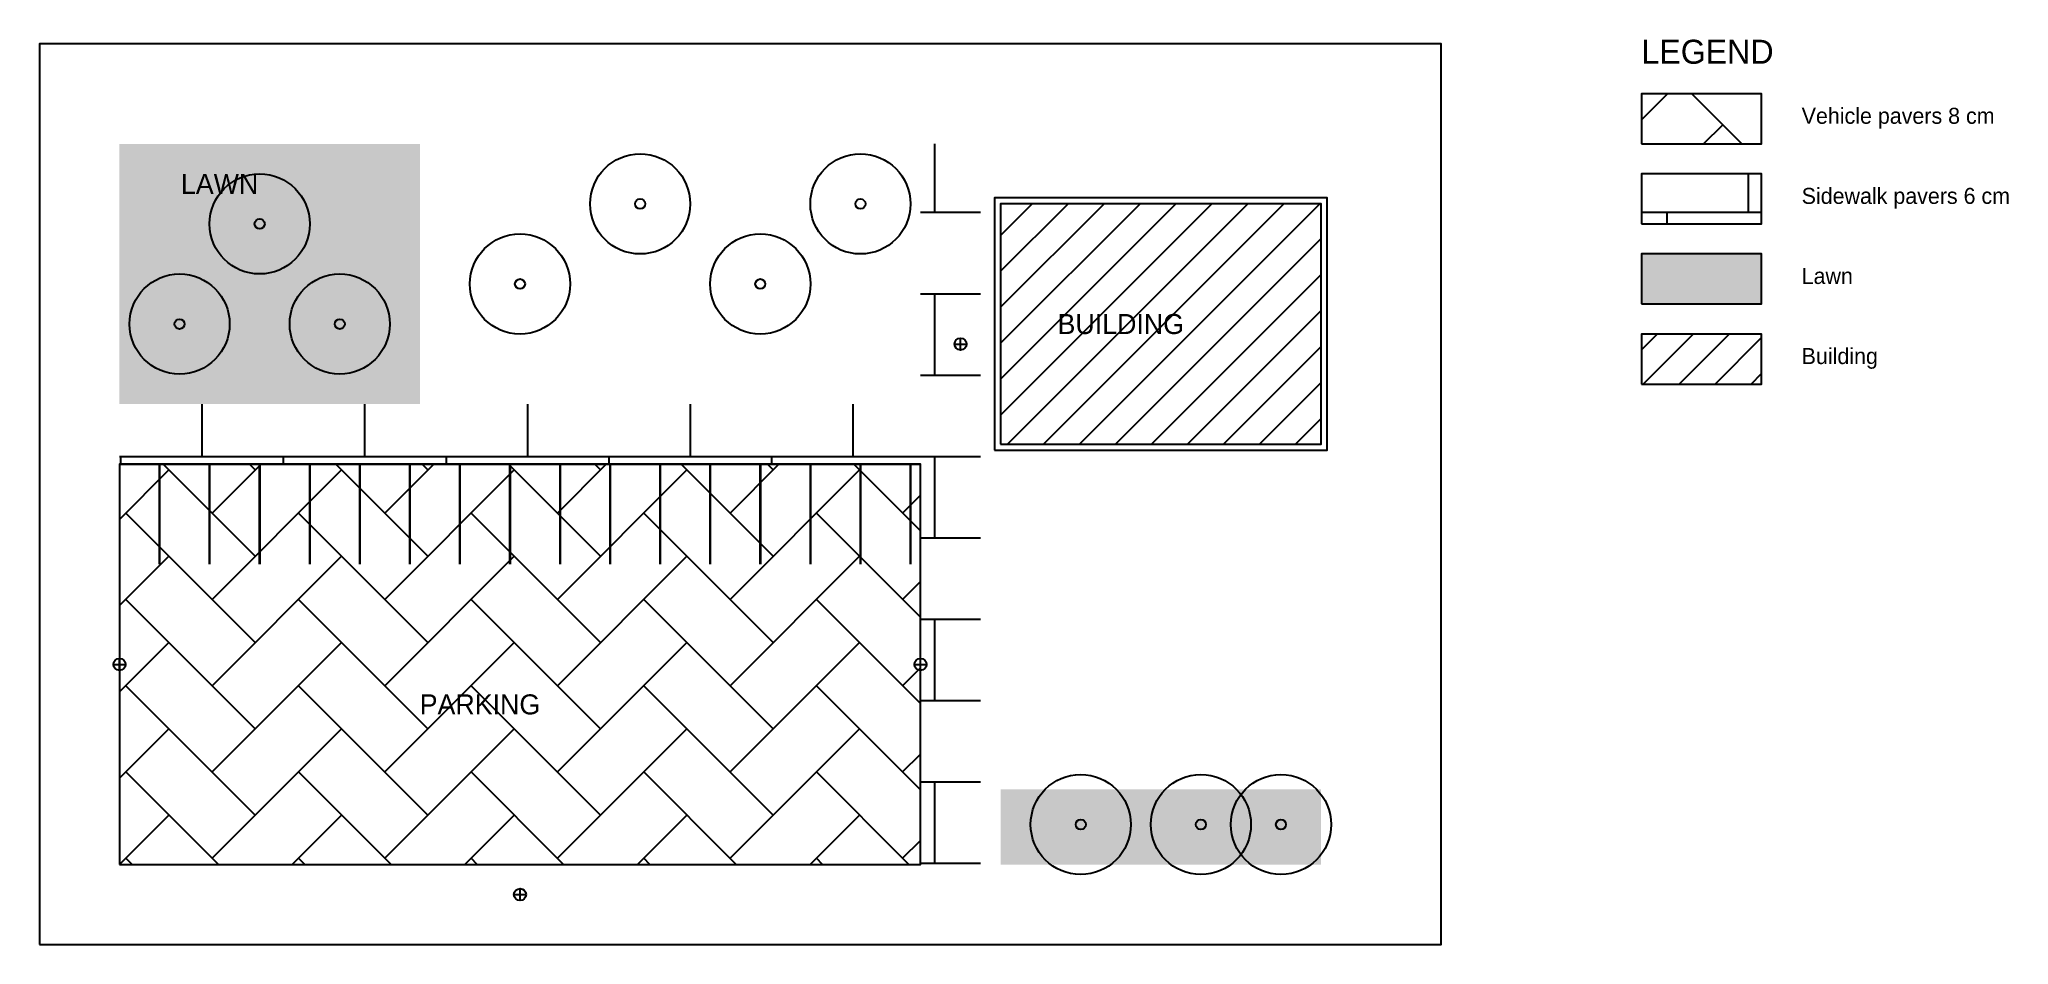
# Model space of a CAD drawing. Header units: metres. Extents: x 0 to 98.3, y 0 to 45.2.
import ezdxf
from ezdxf.enums import TextEntityAlignment as Align

# ---------------------------------------------------------------- set-up
doc = ezdxf.new("R2010")
doc.units = ezdxf.units.M
for name, color, linetype in [('BUILDING-HATCH', 30, 'Continuous'), ('BUILDING-WALLS', 7, 'Continuous'), ('CURB-20x25', 1, 'Continuous'), ('LAWN', 3, 'Continuous'), ('LEGEND', 7, 'Continuous'), ('LIGHTING', 2, 'Continuous'), ('MARKINGS', 7, 'Continuous'), ('PAVERS-6CM', 252, 'Continuous'), ('PAVERS-8CM', 9, 'Continuous'), ('PLANTING', 3, 'Continuous'), ('PLOT', 8, 'Continuous'), ('TEXT', 7, 'Continuous')]:
    doc.layers.add(name, color=color, linetype=linetype)

# ---------------------------------------------------------------- blocks, each defined once
blk = doc.blocks.new('TREE-DECIDUOUS')
for radius in [2.5, 0.25]:
    blk.add_circle((0, 0), radius)
blk = doc.blocks.new('LAMP-POST')
for p, q in [((-0.3, 0), (0.3, 0)), ((0, -0.3), (0, 0.3))]:
    blk.add_line(p, q)
blk.add_circle((0, 0), 0.3)

msp = doc.modelspace()

# ---------------------------------------------------------------- hatches: boundary and pattern name
at = {"layer": 'BUILDING-HATCH'}
h = msp.add_hatch(dxfattribs=at)
h.set_pattern_fill('ANSI31', scale=0.4)
h.paths.add_polyline_path([(48, 25), (64, 25), (64, 37), (48, 37)])
h = msp.add_hatch(dxfattribs=at)
h.set_pattern_fill('ANSI31', scale=0.4)
h.paths.add_polyline_path([(80, 28), (86, 28), (86, 30.5), (80, 30.5)])
at = {"layer": 'LAWN'}
for points in [[(4, 27), (19, 27), (19, 40), (4, 40)], [(80, 32), (86, 32), (86, 34.5), (80, 34.5)], [(48, 4), (64, 4), (64, 7.75), (48, 7.75)]]:
    msp.add_hatch(color=3, dxfattribs=at).paths.add_polyline_path(points)
at = {"layer": 'PAVERS-6CM'}
h = msp.add_hatch(dxfattribs=at)
h.set_pattern_fill('AR-B816', scale=0.02)
h.paths.add_polyline_path([(44, 4), (47, 4), (47, 40), (44, 40)])
h = msp.add_hatch(dxfattribs=at)
h.set_pattern_fill('AR-B816', scale=0.02)
h.paths.add_polyline_path([(80, 36), (86, 36), (86, 38.5), (80, 38.5)])
h = msp.add_hatch(dxfattribs=at)
h.set_pattern_fill('AR-B816', scale=0.02)
h.paths.add_polyline_path([(4, 24), (44, 24), (44, 27), (4, 27)])
at = {"layer": 'PAVERS-8CM'}
h = msp.add_hatch(dxfattribs=at)
h.set_pattern_fill('AR-HBONE', scale=0.03)
h.paths.add_polyline_path([(80, 40), (86, 40), (86, 42.5), (80, 42.5)])
h = msp.add_hatch(dxfattribs=at)
h.set_pattern_fill('AR-HBONE', scale=0.03)
h.paths.add_polyline_path([(4, 4), (44, 4), (44, 24), (4, 24)])

# ---------------------------------------------------------------- linework, layer by layer
at = {"layer": 'BUILDING-WALLS'}
for points in [[(47.7, 24.7), (64.3, 24.7), (64.3, 37.3), (47.7, 37.3)], [(48, 25), (64, 25), (64, 37), (48, 37)]]:
    msp.add_lwpolyline(points, close=True, dxfattribs=at)
at = {"layer": 'CURB-20x25'}
for p, q in [((4, 24), (44, 24)), ((4, 4), (44, 4))]:
    msp.add_line(p, q, dxfattribs=at)
msp.add_lwpolyline([(4, 4), (44, 4), (44, 24), (4, 24)], close=True, dxfattribs=at)
at = {"layer": 'LEGEND'}
for points in [[(80, 40), (86, 40), (86, 42.5), (80, 42.5)], [(80, 36), (86, 36), (86, 38.5), (80, 38.5)], [(80, 32), (86, 32), (86, 34.5), (80, 34.5)], [(80, 28), (86, 28), (86, 30.5), (80, 30.5)]]:
    msp.add_lwpolyline(points, close=True, dxfattribs=at)
at = {"layer": 'MARKINGS', "const_width": 0.12}
for points in [[(6, 24), (6, 19)], [(8.5, 24), (8.5, 19)], [(11, 24), (11, 19)], [(13.5, 24), (13.5, 19)], [(16, 24), (16, 19)], [(18.5, 24), (18.5, 19)], [(21, 24), (21, 19)], [(23.5, 24), (23.5, 19)], [(26, 24), (26, 19)], [(28.5, 24), (28.5, 19)], [(31, 24), (31, 19)], [(33.5, 24), (33.5, 19)], [(36, 24), (36, 19)], [(38.5, 24), (38.5, 19)], [(41, 24), (41, 19)], [(43.5, 24), (43.5, 19)]]:
    msp.add_lwpolyline(points, dxfattribs=at)
at = {"layer": 'PLOT'}
msp.add_lwpolyline([(0, 0), (70, 0), (70, 45), (0, 45)], close=True, dxfattribs=at)

# ---------------------------------------------------------------- block references
at = {"layer": 'LIGHTING'}
for p in [(46, 30), (4, 14), (44, 14), (24, 2.5)]:
    msp.add_blockref('LAMP-POST', p, dxfattribs=at)
at = {"layer": 'PLANTING'}
for p in [(30, 37), (41, 37), (11, 36), (24, 33), (36, 33), (7, 31), (15, 31), (52, 6), (58, 6), (62, 6)]:
    msp.add_blockref('TREE-DECIDUOUS', p, dxfattribs=at)

# ---------------------------------------------------------------- texts
at = {"layer": 'LEGEND'}
for s, height, p in [('LEGEND', 1.2, (80, 44)), ('Vehicle pavers 8 cm', 0.8, (88, 41)), ('Sidewalk pavers 6 cm', 0.8, (88, 37)), ('Lawn', 0.8, (88, 33)), ('Building', 0.8, (88, 29))]:
    msp.add_text(s, height=height, dxfattribs=at).set_placement(p)
at = {"layer": 'TEXT'}
for s, p in [('LAWN', (9, 38)), ('BUILDING', (54, 31)), ('PARKING', (22, 12))]:
    msp.add_text(s, height=1, dxfattribs=at).set_placement(p, align=Align.MIDDLE_CENTER)

doc.saveas('drawing.dxf')
